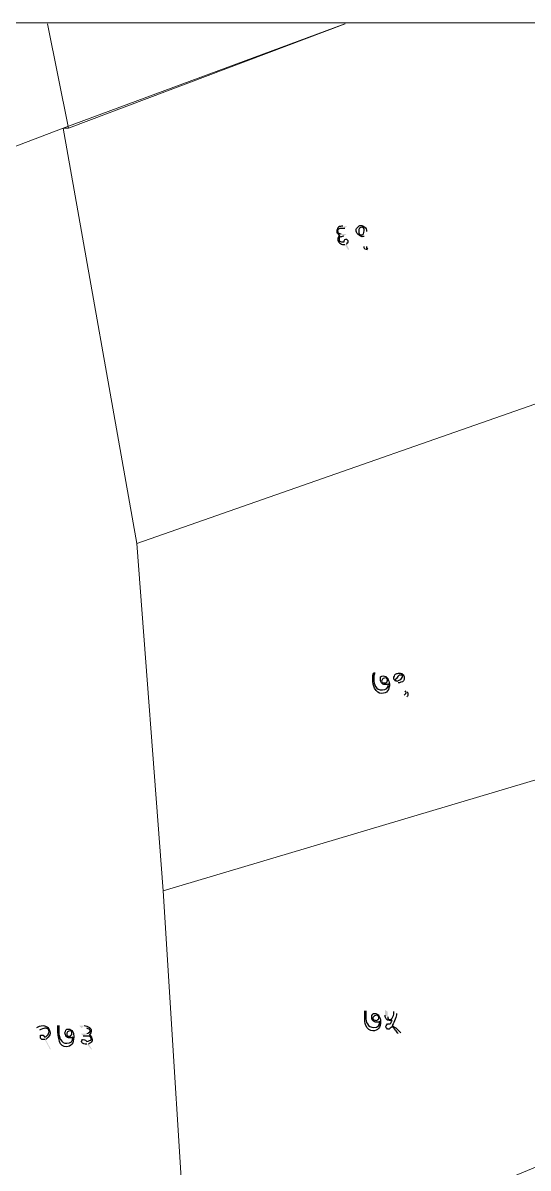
# Model space of a CAD drawing. Header units: inches. Extents: x -9985691 to 3643, y -3269800 to 4788.
# Drawn here: x -4982293 to -4981813, y -3258614 to -3257525 of the extents above; entities that cross this region are included whole.
import ezdxf

# ---------------------------------------------------------------- set-up
doc = ezdxf.new("R2010")
doc.units = ezdxf.units.IN
doc.header["$LTSCALE"] = 2
doc.header["$MEASUREMENT"] = 0
doc.layers.add('PDF_Geometry', color=7, linetype='CONTINUOUS')
doc.layers.add('PDF_Solid Fills', color=7, linetype='CONTINUOUS')

msp = doc.modelspace()

# ---------------------------------------------------------------- hatches: boundary and pattern name
at = {"layer": 'PDF_Solid Fills', "transparency": 33554559}
h = msp.add_hatch(color=256, dxfattribs=at)
h.paths.add_polyline_path([(-4981986.9, -3257720.5), (-4981984.4, -3257718.8), (-4981988.6, -3257718.8)], flags=0)
h.paths.add_polyline_path([(-4981986.9, -3257736.3), (-4981983.6, -3257741.3), (-4981982.8, -3257740.5), (-4981985.3, -3257735.5)], flags=0)
h.paths.add_polyline_path([(-4981987.8, -3257728), (-4981985.3, -3257726.3), (-4981990.3, -3257726.3)], flags=0)
h.paths.add_polyline_path([(-4981966.1, -3257723.8), (-4981966.1, -3257738)], flags=0)
h.paths.add_polyline_path([(-4981965.3, -3257740.5), (-4981965.3, -3257741.3)], flags=0)
h = msp.add_hatch(color=256, dxfattribs=at)
h.paths.add_polyline_path([(-4981967.8, -3258464.6), (-4981966.9, -3258464.6)], flags=0)
h.paths.add_polyline_path([(-4981953.6, -3258474.6), (-4981953.6, -3258474.6)], flags=0)
h.paths.add_polyline_path([(-4981940.3, -3258465.5), (-4981937.8, -3258467.1)], flags=0)
h.paths.add_polyline_path([(-4981933.6, -3258485.5), (-4981936.1, -3258486.3)], flags=0)
h.paths.add_polyline_path([(-4981948.6, -3258468.8), (-4981948.6, -3258463.8), (-4981946.1, -3258465.5), (-4981946.1, -3258470.5)], flags=0)
h = msp.add_hatch(color=256, dxfattribs=at)
h.paths.add_polyline_path([(-4982276.9, -3258483), (-4982279.4, -3258480.5)], flags=0)
h.paths.add_polyline_path([(-4982271.1, -3258492.1), (-4982266.1, -3258501.3), (-4982266.9, -3258501.3), (-4982271.9, -3258492.1)], flags=0)
h.paths.add_polyline_path([(-4982259.4, -3258478.8), (-4982258.6, -3258478.8)], flags=0)
h.paths.add_polyline_path([(-4982245.3, -3258489.6), (-4982245.3, -3258489.6)], flags=0)
h.paths.add_polyline_path([(-4982236.9, -3258481.3), (-4982239.4, -3258478.8), (-4982234.4, -3258478.8)], flags=0)
h.paths.add_polyline_path([(-4982230.3, -3258496.3), (-4982226.9, -3258501.3), (-4982227.8, -3258501.3), (-4982231.9, -3258496.3)], flags=0)
h.paths.add_polyline_path([(-4982235.3, -3258488.8), (-4982237.8, -3258486.3), (-4982231.9, -3258486.3)], flags=0)

# ---------------------------------------------------------------- linework, layer by layer
at = {"layer": 'PDF_Geometry', "lineweight": 13}
msp.add_lwpolyline([(-4983670.3, -3257525.5), (-4979932.8, -3257525.5), (-4979932.8, -3261197.1), (-4983670.3, -3261197.1)], close=True, dxfattribs=at)
at = {"layer": 'PDF_Geometry', "lineweight": 9}
for points in [[(-4982464.4, -3257705.5), (-4982254.4, -3257625.5), (-4982249.4, -3257625.5), (-4981986.6, -3257526.3), (-4982249.4, -3257625.5), (-4982269.3, -3257526.3), (-4982249.4, -3257625.5), (-4982269.3, -3257526.3), (-4982249.4, -3257625.5), (-4982254.4, -3257625.5), (-4982184.4, -3258020.5), (-4981699.4, -3257850.5)], [(-4981699.4, -3257850.5), (-4982184.4, -3258020.5), (-4982254.4, -3257625.5), (-4982464.4, -3257705.5)]]:
    msp.add_lwpolyline(points, dxfattribs=at)
for points in [[(-4981986.7, -3257526.3), (-4982254.4, -3257625.5)], [(-4982184.4, -3258020.5), (-4982159.4, -3258350.5), (-4982134.4, -3258750.5), (-4982124.4, -3258745.5), (-4981774.4, -3258600.5), (-4981799.4, -3258740.5), (-4981769.4, -3258820.5), (-4982084.4, -3258950.5), (-4982069.4, -3259200.5), (-4982084.4, -3259210.5), (-4982229.4, -3259310.5), (-4982304.4, -3259440.5), (-4982309.4, -3259345.5), (-4982309.4, -3259180.5), (-4982339.4, -3258755.5), (-4982359.4, -3258380.5), (-4982379.4, -3258030.5), (-4982464.4, -3257705.5), (-4982254.4, -3257625.5)], [(-4982184.4, -3258020.5), (-4982159.4, -3258350.5), (-4982134.4, -3258750.5), (-4982124.4, -3258745.5), (-4981774.4, -3258600.5), (-4981799.4, -3258740.5), (-4981769.4, -3258820.5), (-4982084.4, -3258950.5), (-4982069.4, -3259200.5), (-4982084.4, -3259210.5), (-4982229.4, -3259310.5), (-4982304.4, -3259440.5), (-4982309.4, -3259345.5), (-4982309.4, -3259180.5), (-4982339.4, -3258755.5), (-4982359.4, -3258380.5), (-4982379.4, -3258030.5), (-4982464.4, -3257705.5), (-4982254.4, -3257625.5)], [(-4981684.4, -3258075.5), (-4981684.4, -3258085.5), (-4981739.4, -3258225.5), (-4982159.4, -3258350.5), (-4982184.4, -3258020.5), (-4981699.4, -3257850.5)], [(-4981684.4, -3258075.5), (-4981684.4, -3258085.5), (-4981739.4, -3258225.5), (-4982159.4, -3258350.5), (-4982184.4, -3258020.5), (-4981699.4, -3257850.5)], [(-4981724.4, -3258335.5), (-4981774.4, -3258600.5), (-4982124.4, -3258745.5), (-4982134.4, -3258750.5), (-4982159.4, -3258350.5), (-4981739.4, -3258225.5)], [(-4981724.4, -3258335.5), (-4981774.4, -3258600.5), (-4982124.4, -3258745.5), (-4982134.4, -3258750.5), (-4982159.4, -3258350.5), (-4981739.4, -3258225.5)]]:
    msp.add_lwpolyline(points, close=True, dxfattribs=at)
at = {"layer": 'PDF_Geometry', "lineweight": 25}
for points in [[(-4981992.8, -3257719.6), (-4981993.6, -3257720.5), (-4981994.4, -3257722.1), (-4981994.4, -3257723.8)], [(-4981994.4, -3257723.8), (-4981994.4, -3257724.6), (-4981994.4, -3257725.5), (-4981993.6, -3257725.5)], [(-4981993.6, -3257723), (-4981993.6, -3257721.3), (-4981991.9, -3257720.5), (-4981989.4, -3257720.5)], [(-4981992.8, -3257725.5), (-4981992.8, -3257724.6), (-4981993.6, -3257723.8), (-4981993.6, -3257723)], [(-4981988.6, -3257718.8), (-4981990.3, -3257718.8), (-4981991.9, -3257718.8), (-4981992.8, -3257719.6)], [(-4981989.4, -3257720.5), (-4981989.4, -3257720.5), (-4981988.6, -3257720.5), (-4981987.8, -3257720.5)], [(-4981987.8, -3257720.5), (-4981987.8, -3257720.5), (-4981986.9, -3257720.5), (-4981986.9, -3257720.5)], [(-4981976.1, -3257722.1), (-4981976.1, -3257721.3), (-4981975.3, -3257720.5), (-4981974.4, -3257719.6)], [(-4981974.4, -3257726.3), (-4981975.3, -3257725.5), (-4981976.1, -3257723.8), (-4981976.1, -3257722.1)], [(-4981974.4, -3257719.6), (-4981973.6, -3257718.8), (-4981972.8, -3257718), (-4981971.9, -3257718)], [(-4981972.8, -3257720.5), (-4981973.6, -3257721.3), (-4981973.6, -3257722.1), (-4981973.6, -3257723.8)], [(-4981973.6, -3257723.8), (-4981973.6, -3257724.6), (-4981973.6, -3257725.5), (-4981972.8, -3257726.3)], [(-4981970.3, -3257719.6), (-4981971.1, -3257719.6), (-4981971.9, -3257720.5), (-4981972.8, -3257720.5)], [(-4981971.9, -3257718), (-4981970.3, -3257718), (-4981969.4, -3257718.8), (-4981967.8, -3257719.6)], [(-4981971.1, -3257727.1), (-4981969.4, -3257727.1), (-4981968.6, -3257725.5), (-4981968.6, -3257723)], [(-4981968.6, -3257721.3), (-4981969.4, -3257720.5), (-4981969.4, -3257719.6), (-4981970.3, -3257719.6)], [(-4981968.6, -3257723), (-4981968.6, -3257722.1), (-4981968.6, -3257721.3), (-4981968.6, -3257721.3)], [(-4981967.8, -3257719.6), (-4981966.9, -3257720.5), (-4981966.1, -3257722.1), (-4981966.1, -3257723.8)], [(-4981993.6, -3257725.5), (-4981992.8, -3257727.1), (-4981992.8, -3257727.1), (-4981991.9, -3257727.1)], [(-4981992.8, -3257728.8), (-4981993.6, -3257729.6), (-4981993.6, -3257730.5), (-4981993.6, -3257731.3)], [(-4981993.6, -3257731.3), (-4981993.6, -3257732.1), (-4981992.8, -3257733.8), (-4981991.9, -3257734.6)], [(-4981990.3, -3257726.3), (-4981991.1, -3257726.3), (-4981991.9, -3257725.5), (-4981992.8, -3257725.5)], [(-4981991.9, -3257727.1), (-4981991.9, -3257728), (-4981992.8, -3257728.8), (-4981992.8, -3257728.8)], [(-4981991.9, -3257732.1), (-4981991.9, -3257732.1), (-4981992.8, -3257731.3), (-4981991.9, -3257731.3)], [(-4981991.9, -3257731.3), (-4981991.9, -3257729.6), (-4981991.9, -3257728.8), (-4981991.1, -3257728.8)], [(-4981991.9, -3257733), (-4981991.9, -3257733), (-4981991.9, -3257733), (-4981991.9, -3257732.1)], [(-4981988.6, -3257733.8), (-4981990.3, -3257733.8), (-4981991.1, -3257733.8), (-4981991.9, -3257733)], [(-4981991.9, -3257734.6), (-4981990.3, -3257735.5), (-4981989.4, -3257736.3), (-4981987.8, -3257736.3)], [(-4981991.1, -3257728.8), (-4981990.3, -3257728.8), (-4981989.4, -3257728), (-4981987.8, -3257728)], [(-4981987.8, -3257733.8), (-4981987.8, -3257733.8), (-4981987.8, -3257733.8), (-4981988.6, -3257733.8)], [(-4981986.1, -3257731.3), (-4981986.9, -3257731.3), (-4981987.8, -3257732.1), (-4981987.8, -3257733)], [(-4981987.8, -3257733), (-4981987.8, -3257733.8), (-4981987.8, -3257733.8), (-4981987.8, -3257733.8)], [(-4981983.6, -3257733.8), (-4981983.6, -3257732.1), (-4981984.4, -3257731.3), (-4981986.1, -3257731.3)], [(-4981985.3, -3257735.5), (-4981985.3, -3257735.5), (-4981984.4, -3257735.5), (-4981984.4, -3257734.6)], [(-4981984.4, -3257734.6), (-4981983.6, -3257734.6), (-4981983.6, -3257733.8), (-4981983.6, -3257733.8)], [(-4981970.3, -3257728.8), (-4981971.1, -3257728.8), (-4981972.8, -3257728), (-4981974.4, -3257726.3)], [(-4981972.8, -3257726.3), (-4981972.8, -3257727.1), (-4981971.9, -3257727.1), (-4981971.1, -3257727.1)], [(-4981968.6, -3257728), (-4981968.6, -3257728.8), (-4981969.4, -3257728.8), (-4981970.3, -3257728.8)], [(-4981987.8, -3257736.3), (-4981986.9, -3257736.3), (-4981986.9, -3257736.3), (-4981986.9, -3257736.3)], [(-4981967.8, -3257740.5), (-4981968.6, -3257739.6), (-4981968.6, -3257738.8), (-4981968.6, -3257738)], [(-4981965.3, -3257741.3), (-4981966.1, -3257741.3), (-4981966.9, -3257740.5), (-4981967.8, -3257740.5)], [(-4981966.1, -3257738), (-4981966.1, -3257738.8), (-4981966.1, -3257738.8), (-4981966.1, -3257739.6)], [(-4981966.1, -3257739.6), (-4981966.1, -3257739.6), (-4981966.1, -3257739.6), (-4981965.3, -3257740.5)], [(-4981960.3, -3258148.8), (-4981960.3, -3258147.1), (-4981960.3, -3258145.5), (-4981959.4, -3258143)], [(-4981958.6, -3258158), (-4981959.4, -3258155.5), (-4981960.3, -3258153), (-4981960.3, -3258148.8)], [(-4981958.6, -3258143), (-4981958.6, -3258143.8), (-4981958.6, -3258144.6), (-4981959.4, -3258146.3)], [(-4981959.4, -3258146.3), (-4981959.4, -3258148), (-4981959.4, -3258148.8), (-4981959.4, -3258149.6)], [(-4981959.4, -3258149.6), (-4981959.4, -3258152.1), (-4981958.6, -3258154.6), (-4981957.8, -3258156.3)], [(-4981952.8, -3258147.1), (-4981951.9, -3258146.3), (-4981951.1, -3258146.3), (-4981950.3, -3258146.3)], [(-4981952.8, -3258149.6), (-4981952.8, -3258148.8), (-4981952.8, -3258148), (-4981952.8, -3258147.1)], [(-4981951.9, -3258153), (-4981952.8, -3258152.1), (-4981952.8, -3258151.3), (-4981952.8, -3258149.6)], [(-4981950.3, -3258148.8), (-4981951.1, -3258149.6), (-4981951.9, -3258150.5), (-4981951.9, -3258151.3)], [(-4981950.3, -3258146.3), (-4981948.6, -3258146.3), (-4981946.9, -3258147.1), (-4981946.1, -3258148.8)], [(-4981947.8, -3258148), (-4981948.6, -3258148), (-4981949.4, -3258148.8), (-4981950.3, -3258148.8)], [(-4981946.9, -3258148.8), (-4981946.9, -3258148.8), (-4981947.8, -3258148), (-4981947.8, -3258148)], [(-4981946.1, -3258150.5), (-4981946.1, -3258149.6), (-4981946.9, -3258149.6), (-4981946.9, -3258148.8)], [(-4981946.1, -3258148.8), (-4981945.3, -3258150.5), (-4981944.4, -3258152.1), (-4981944.4, -3258153.8)], [(-4981940.3, -3258148.8), (-4981940.3, -3258147.1), (-4981939.4, -3258145.5), (-4981938.6, -3258144.6)], [(-4981938.6, -3258151.3), (-4981939.4, -3258150.5), (-4981940.3, -3258149.6), (-4981940.3, -3258148.8)], [(-4981938.6, -3258144.6), (-4981936.9, -3258143.8), (-4981936.1, -3258143.8), (-4981935.3, -3258143.8)], [(-4981937.8, -3258148.8), (-4981938.6, -3258148.8), (-4981938.6, -3258149.6), (-4981938.6, -3258149.6)], [(-4981938.6, -3258149.6), (-4981938.6, -3258150.5), (-4981938.6, -3258150.5), (-4981938.6, -3258150.5)], [(-4981935.3, -3258145.5), (-4981936.1, -3258146.3), (-4981936.9, -3258147.1), (-4981937.8, -3258148.8)], [(-4981935.3, -3258143.8), (-4981933.6, -3258143.8), (-4981932.8, -3258143.8), (-4981931.9, -3258144.6)], [(-4981933.6, -3258145.5), (-4981933.6, -3258145.5), (-4981934.4, -3258145.5), (-4981935.3, -3258145.5)], [(-4981935.3, -3258150.5), (-4981934.4, -3258150.5), (-4981934.4, -3258149.6), (-4981933.6, -3258149.6)], [(-4981931.9, -3258146.3), (-4981931.9, -3258145.5), (-4981931.9, -3258145.5), (-4981933.6, -3258145.5)], [(-4981933.6, -3258149.6), (-4981932.8, -3258148.8), (-4981931.9, -3258147.1), (-4981931.9, -3258146.3)], [(-4981930.3, -3258148), (-4981930.3, -3258150.5), (-4981931.1, -3258152.1), (-4981933.6, -3258152.1)], [(-4981931.9, -3258144.6), (-4981931.1, -3258145.5), (-4981930.3, -3258147.1), (-4981930.3, -3258148)], [(-4981951.9, -3258163), (-4981954.4, -3258163), (-4981956.9, -3258161.3), (-4981958.6, -3258158)], [(-4981957.8, -3258156.3), (-4981956.1, -3258158.8), (-4981954.4, -3258159.6), (-4981951.1, -3258159.6)], [(-4981951.9, -3258151.3), (-4981951.9, -3258152.1), (-4981951.1, -3258153), (-4981948.6, -3258153)], [(-4981948.6, -3258154.6), (-4981950.3, -3258154.6), (-4981951.1, -3258153.8), (-4981951.9, -3258153)], [(-4981944.4, -3258153.8), (-4981944.4, -3258159.6), (-4981946.9, -3258163), (-4981951.9, -3258163)], [(-4981951.1, -3258159.6), (-4981947.8, -3258159.6), (-4981945.3, -3258158), (-4981945.3, -3258153.8)], [(-4981948.6, -3258153), (-4981947.8, -3258153), (-4981947.8, -3258153), (-4981946.9, -3258152.1)], [(-4981945.3, -3258153.8), (-4981946.1, -3258154.6), (-4981947.8, -3258154.6), (-4981948.6, -3258154.6)], [(-4981946.9, -3258152.1), (-4981946.9, -3258151.3), (-4981946.1, -3258151.3), (-4981946.1, -3258150.5)], [(-4981938.6, -3258150.5), (-4981937.8, -3258150.5), (-4981937.8, -3258151.3), (-4981936.9, -3258151.3)], [(-4981936.9, -3258151.3), (-4981936.9, -3258151.3), (-4981936.1, -3258150.5), (-4981935.3, -3258150.5)], [(-4981933.6, -3258152.1), (-4981934.4, -3258153), (-4981935.3, -3258153), (-4981936.1, -3258153)], [(-4981928.6, -3258162.1), (-4981928.6, -3258162.1), (-4981928.6, -3258161.3), (-4981929.4, -3258160.5)], [(-4981930.3, -3258164.6), (-4981930.3, -3258164.6), (-4981929.4, -3258163.8), (-4981929.4, -3258163.8)], [(-4981929.4, -3258163.8), (-4981928.6, -3258163), (-4981928.6, -3258163), (-4981928.6, -3258162.1)], [(-4981927.8, -3258161.3), (-4981926.9, -3258162.1), (-4981926.9, -3258163), (-4981926.9, -3258163)], [(-4981926.9, -3258163), (-4981926.9, -3258164.6), (-4981926.9, -3258165.5), (-4981927.8, -3258166.3)], [(-4981967.8, -3258470.5), (-4981967.8, -3258468.8), (-4981967.8, -3258466.3), (-4981967.8, -3258464.6)], [(-4981966.9, -3258464.6), (-4981966.9, -3258464.6), (-4981966.9, -3258466.3), (-4981966.9, -3258467.1)], [(-4981966.9, -3258478.8), (-4981967.8, -3258476.3), (-4981967.8, -3258473.8), (-4981967.8, -3258470.5)], [(-4981966.9, -3258467.1), (-4981966.9, -3258468.8), (-4981966.9, -3258469.6), (-4981966.9, -3258470.5)], [(-4981966.9, -3258470.5), (-4981966.9, -3258473), (-4981966.9, -3258475.5), (-4981965.3, -3258477.1)], [(-4981961.1, -3258470.5), (-4981961.1, -3258469.6), (-4981961.1, -3258468.8), (-4981960.3, -3258468)], [(-4981960.3, -3258473.8), (-4981961.1, -3258473), (-4981961.1, -3258472.1), (-4981961.1, -3258470.5)], [(-4981960.3, -3258468), (-4981960.3, -3258467.1), (-4981959.4, -3258467.1), (-4981958.6, -3258467.1)], [(-4981958.6, -3258469.6), (-4981959.4, -3258470.5), (-4981960.3, -3258471.3), (-4981960.3, -3258472.1)], [(-4981960.3, -3258472.1), (-4981960.3, -3258473), (-4981958.6, -3258473.8), (-4981956.9, -3258473.8)], [(-4981956.9, -3258475.5), (-4981958.6, -3258475.5), (-4981959.4, -3258474.6), (-4981960.3, -3258473.8)], [(-4981952.8, -3258474.6), (-4981952.8, -3258480.5), (-4981955.3, -3258483.8), (-4981960.3, -3258483.8)], [(-4981959.4, -3258480.5), (-4981955.3, -3258480.5), (-4981953.6, -3258478.8), (-4981953.6, -3258474.6)], [(-4981958.6, -3258467.1), (-4981956.9, -3258467.1), (-4981955.3, -3258468), (-4981954.4, -3258469.6)], [(-4981956.1, -3258468.8), (-4981956.9, -3258468.8), (-4981957.8, -3258469.6), (-4981958.6, -3258469.6)], [(-4981956.9, -3258473.8), (-4981956.1, -3258473.8), (-4981956.1, -3258473.8), (-4981955.3, -3258473)], [(-4981953.6, -3258474.6), (-4981954.4, -3258475.5), (-4981955.3, -3258475.5), (-4981956.9, -3258475.5)], [(-4981955.3, -3258469.6), (-4981955.3, -3258469.6), (-4981956.1, -3258468.8), (-4981956.1, -3258468.8)], [(-4981954.4, -3258471.3), (-4981954.4, -3258470.5), (-4981954.4, -3258470.5), (-4981955.3, -3258469.6)], [(-4981955.3, -3258473), (-4981954.4, -3258473), (-4981954.4, -3258472.1), (-4981954.4, -3258471.3)], [(-4981954.4, -3258469.6), (-4981953.6, -3258471.3), (-4981952.8, -3258473), (-4981952.8, -3258474.6)], [(-4981946.9, -3258473), (-4981947.8, -3258472.1), (-4981948.6, -3258470.5), (-4981948.6, -3258468.8)], [(-4981943.6, -3258473.8), (-4981944.4, -3258473.8), (-4981946.1, -3258473.8), (-4981946.9, -3258473)], [(-4981946.1, -3258470.5), (-4981946.1, -3258471.3), (-4981946.1, -3258472.1), (-4981946.1, -3258472.1)], [(-4981946.1, -3258472.1), (-4981945.3, -3258473), (-4981945.3, -3258473), (-4981944.4, -3258473)], [(-4981944.4, -3258473), (-4981942.8, -3258473), (-4981941.9, -3258472.1), (-4981941.1, -3258470.5)], [(-4981943.6, -3258477.1), (-4981942.8, -3258476.3), (-4981942.8, -3258475.5), (-4981941.9, -3258473.8)], [(-4981941.9, -3258473.8), (-4981942.8, -3258473.8), (-4981942.8, -3258473.8), (-4981943.6, -3258473.8)], [(-4981937.8, -3258467.1), (-4981937.8, -3258470.5), (-4981939.4, -3258474.6), (-4981941.9, -3258478.8)], [(-4981941.1, -3258470.5), (-4981940.3, -3258468.8), (-4981940.3, -3258467.1), (-4981940.3, -3258465.5)], [(-4982279.4, -3258480.5), (-4982277.8, -3258479.6), (-4982276.1, -3258478.8), (-4982273.6, -3258478.8)], [(-4982271.9, -3258481.3), (-4982272.8, -3258481.3), (-4982275.3, -3258482.1), (-4982276.9, -3258483)], [(-4982273.6, -3258478.8), (-4982271.9, -3258478.8), (-4982270.3, -3258479.6), (-4982268.6, -3258480.5)], [(-4982268.6, -3258482.1), (-4982269.4, -3258481.3), (-4982270.3, -3258481.3), (-4982271.9, -3258481.3)], [(-4982269.4, -3258488), (-4982268.6, -3258487.1), (-4982267.8, -3258485.5), (-4982267.8, -3258484.6)], [(-4982268.6, -3258480.5), (-4982267.8, -3258482.1), (-4982266.9, -3258483.8), (-4982266.9, -3258485.5)], [(-4982267.8, -3258484.6), (-4982267.8, -3258483.8), (-4982268.6, -3258483), (-4982268.6, -3258482.1)], [(-4982266.9, -3258485.5), (-4982266.9, -3258487.1), (-4982266.9, -3258488), (-4982268.6, -3258489.6)], [(-4982259.4, -3258484.6), (-4982259.4, -3258483), (-4982259.4, -3258481.3), (-4982259.4, -3258478.8)], [(-4982257.8, -3258493.8), (-4982258.6, -3258491.3), (-4982259.4, -3258488.8), (-4982259.4, -3258484.6)], [(-4982258.6, -3258478.8), (-4982258.6, -3258479.6), (-4982258.6, -3258480.5), (-4982258.6, -3258482.1)], [(-4982258.6, -3258482.1), (-4982258.6, -3258483.8), (-4982258.6, -3258484.6), (-4982258.6, -3258485.5)], [(-4982258.6, -3258485.5), (-4982258.6, -3258488), (-4982257.8, -3258490.5), (-4982256.9, -3258492.1)], [(-4982252.8, -3258485.5), (-4982252.8, -3258484.6), (-4982251.9, -3258483.8), (-4982251.9, -3258483)], [(-4982251.9, -3258488.8), (-4982251.9, -3258488), (-4982252.8, -3258487.1), (-4982252.8, -3258485.5)], [(-4982251.9, -3258483), (-4982251.1, -3258482.1), (-4982251.1, -3258482.1), (-4982249.4, -3258482.1)], [(-4982250.3, -3258484.6), (-4982251.1, -3258485.5), (-4982251.1, -3258486.3), (-4982251.1, -3258487.1)], [(-4982251.1, -3258487.1), (-4982251.1, -3258488), (-4982250.3, -3258488.8), (-4982248.6, -3258488.8)], [(-4982247.8, -3258483.8), (-4982248.6, -3258483.8), (-4982249.4, -3258484.6), (-4982250.3, -3258484.6)], [(-4982249.4, -3258482.1), (-4982247.8, -3258482.1), (-4982246.1, -3258483), (-4982245.3, -3258484.6)], [(-4982246.1, -3258484.6), (-4982246.9, -3258484.6), (-4982246.9, -3258483.8), (-4982247.8, -3258483.8)], [(-4982246.9, -3258488), (-4982246.1, -3258487.1), (-4982246.1, -3258487.1), (-4982246.1, -3258486.3)], [(-4982246.1, -3258486.3), (-4982246.1, -3258485.5), (-4982246.1, -3258485.5), (-4982246.1, -3258484.6)], [(-4982245.3, -3258484.6), (-4982244.4, -3258486.3), (-4982244.4, -3258488), (-4982244.4, -3258489.6)], [(-4982234.4, -3258478.8), (-4982232.8, -3258478.8), (-4982231.1, -3258479.6), (-4982229.4, -3258480.5)], [(-4982229.4, -3258482.1), (-4982230.3, -3258482.1), (-4982231.1, -3258481.3), (-4982231.9, -3258481.3)], [(-4982231.9, -3258486.3), (-4982231.1, -3258486.3), (-4982230.3, -3258485.5), (-4982230.3, -3258485.5)], [(-4982230.3, -3258485.5), (-4982229.4, -3258484.6), (-4982228.6, -3258484.6), (-4982228.6, -3258483.8)], [(-4982229.4, -3258480.5), (-4982228.6, -3258481.3), (-4982227.8, -3258482.1), (-4982227.8, -3258483.8)], [(-4982228.6, -3258483.8), (-4982228.6, -3258483), (-4982229.4, -3258483), (-4982229.4, -3258482.1)], [(-4982227.8, -3258483.8), (-4982227.8, -3258485.5), (-4982228.6, -3258486.3), (-4982229.4, -3258487.1)], [(-4982229.4, -3258487.1), (-4982227.8, -3258488.8), (-4982226.9, -3258490.5), (-4982226.9, -3258492.1)], [(-4981960.3, -3258483.8), (-4981962.8, -3258483.8), (-4981965.3, -3258482.1), (-4981966.9, -3258478.8)], [(-4981965.3, -3258477.1), (-4981964.4, -3258479.6), (-4981961.9, -3258480.5), (-4981959.4, -3258480.5)], [(-4981947.8, -3258479.6), (-4981947.8, -3258479.6), (-4981947.8, -3258478.8), (-4981946.9, -3258478)], [(-4981946.9, -3258481.3), (-4981947.8, -3258481.3), (-4981947.8, -3258480.5), (-4981947.8, -3258479.6)], [(-4981946.9, -3258478), (-4981946.9, -3258477.1), (-4981946.1, -3258477.1), (-4981945.3, -3258477.1)], [(-4981945.3, -3258482.1), (-4981946.1, -3258482.1), (-4981946.9, -3258482.1), (-4981946.9, -3258481.3)], [(-4981945.3, -3258477.1), (-4981944.4, -3258477.1), (-4981943.6, -3258477.1), (-4981943.6, -3258477.1)], [(-4981943.6, -3258481.3), (-4981944.4, -3258482.1), (-4981945.3, -3258482.1), (-4981945.3, -3258482.1)], [(-4981941.9, -3258479.6), (-4981942.8, -3258480.5), (-4981942.8, -3258480.5), (-4981943.6, -3258481.3)], [(-4981941.9, -3258478.8), (-4981938.6, -3258480.5), (-4981936.1, -3258483), (-4981933.6, -3258485.5)], [(-4981938.6, -3258483), (-4981940.3, -3258481.3), (-4981941.1, -3258480.5), (-4981941.9, -3258479.6)], [(-4981936.1, -3258486.3), (-4981936.9, -3258485.5), (-4981937.8, -3258483.8), (-4981938.6, -3258483)], [(-4982276.1, -3258489.6), (-4982276.1, -3258488.8), (-4982276.1, -3258488.8), (-4982276.1, -3258488)], [(-4982276.1, -3258488), (-4982276.1, -3258488), (-4982275.3, -3258488), (-4982275.3, -3258488)], [(-4982275.3, -3258491.3), (-4982276.1, -3258491.3), (-4982276.1, -3258490.5), (-4982276.1, -3258489.6)], [(-4982275.3, -3258488), (-4982274.4, -3258488), (-4982273.6, -3258488), (-4982273.6, -3258488)], [(-4982272.8, -3258492.1), (-4982274.4, -3258492.1), (-4982275.3, -3258492.1), (-4982275.3, -3258491.3)], [(-4982273.6, -3258488), (-4982272.8, -3258488.8), (-4982271.9, -3258489.6), (-4982271.9, -3258489.6)], [(-4982271.9, -3258492.1), (-4982272.8, -3258492.1), (-4982272.8, -3258492.1), (-4982272.8, -3258492.1)], [(-4982271.9, -3258489.6), (-4982271.1, -3258489.6), (-4982270.3, -3258488.8), (-4982269.4, -3258488)], [(-4982268.6, -3258489.6), (-4982269.4, -3258490.5), (-4982270.3, -3258491.3), (-4982271.1, -3258492.1)], [(-4982251.1, -3258498.8), (-4982254.4, -3258498.8), (-4982256.9, -3258497.1), (-4982257.8, -3258493.8)], [(-4982256.9, -3258492.1), (-4982255.3, -3258494.6), (-4982253.6, -3258495.5), (-4982251.1, -3258495.5)], [(-4982248.6, -3258490.5), (-4982249.4, -3258490.5), (-4982251.1, -3258489.6), (-4982251.9, -3258488.8)], [(-4982244.4, -3258489.6), (-4982244.4, -3258495.5), (-4982246.9, -3258498.8), (-4982251.1, -3258498.8)], [(-4982251.1, -3258495.5), (-4982246.9, -3258495.5), (-4982245.3, -3258493.8), (-4982245.3, -3258489.6)], [(-4982248.6, -3258488.8), (-4982247.8, -3258488.8), (-4982246.9, -3258488.8), (-4982246.9, -3258488)], [(-4982245.3, -3258489.6), (-4982246.1, -3258490.5), (-4982246.9, -3258490.5), (-4982248.6, -3258490.5)], [(-4982236.9, -3258493.8), (-4982236.9, -3258493), (-4982236.9, -3258493), (-4982236.1, -3258492.1)], [(-4982236.1, -3258495.5), (-4982236.9, -3258495.5), (-4982236.9, -3258494.6), (-4982236.9, -3258493.8)], [(-4982236.1, -3258492.1), (-4982236.1, -3258492.1), (-4982235.3, -3258492.1), (-4982235.3, -3258492.1)], [(-4982233.6, -3258496.3), (-4982234.4, -3258496.3), (-4982235.3, -3258496.3), (-4982236.1, -3258495.5)], [(-4982233.6, -3258488.8), (-4982234.4, -3258488.8), (-4982234.4, -3258488.8), (-4982235.3, -3258488.8)], [(-4982235.3, -3258492.1), (-4982233.6, -3258492.1), (-4982232.8, -3258493), (-4982231.9, -3258493.8)], [(-4982232.8, -3258488.8), (-4982232.8, -3258488.8), (-4982232.8, -3258488.8), (-4982233.6, -3258488.8)], [(-4982231.9, -3258496.3), (-4982231.9, -3258496.3), (-4982232.8, -3258496.3), (-4982233.6, -3258496.3)], [(-4982229.4, -3258488.8), (-4982229.4, -3258488.8), (-4982231.1, -3258488.8), (-4982232.8, -3258488.8)], [(-4982231.9, -3258493.8), (-4982231.1, -3258493.8), (-4982230.3, -3258493.8), (-4982229.4, -3258493)], [(-4982227.8, -3258494.6), (-4982228.6, -3258495.5), (-4982229.4, -3258495.5), (-4982230.3, -3258496.3)], [(-4982227.8, -3258492.1), (-4982227.8, -3258490.5), (-4982228.6, -3258489.6), (-4982229.4, -3258488.8)], [(-4982229.4, -3258493), (-4982228.6, -3258493), (-4982227.8, -3258492.1), (-4982227.8, -3258492.1)], [(-4982226.9, -3258492.1), (-4982226.9, -3258493), (-4982226.9, -3258493.8), (-4982227.8, -3258494.6)]]:
    msp.add_open_spline(points, degree=3, dxfattribs=at)

doc.saveas('drawing.dxf')
